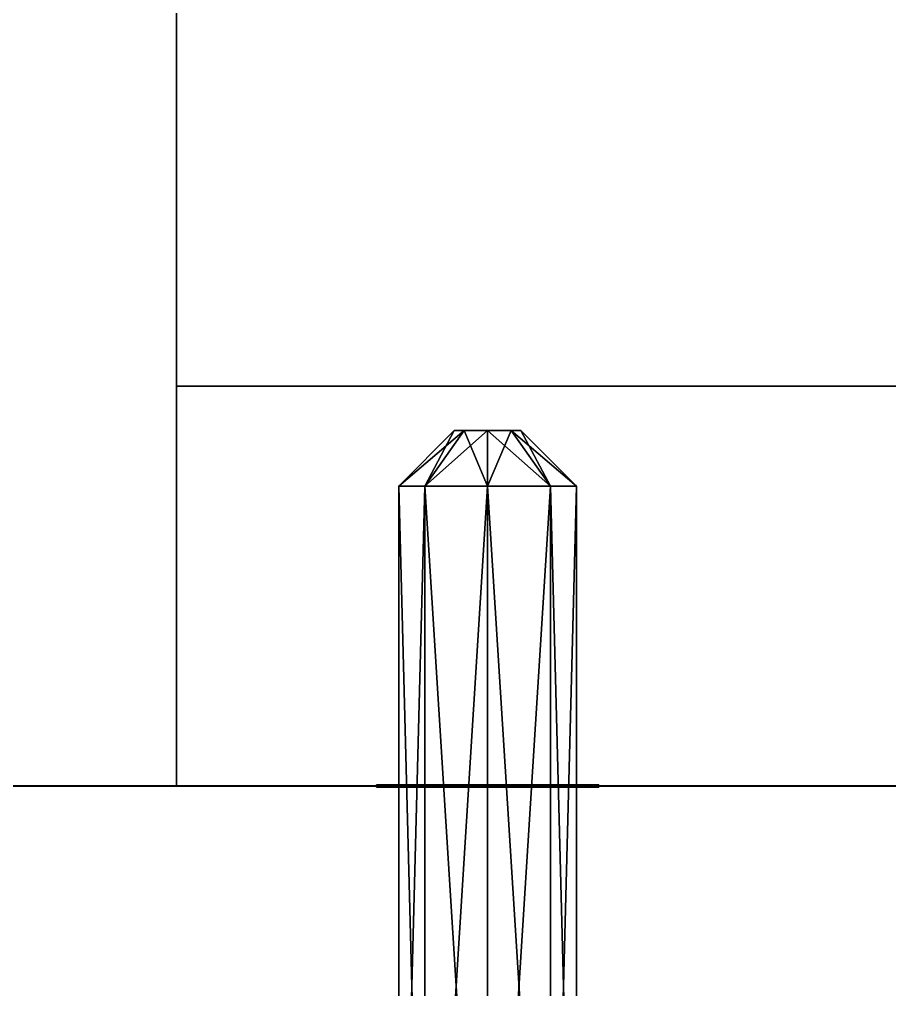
# Model space of a CAD drawing. Extents: x -150 to 2334, y -150 to 2984.
# Drawn here: x 1684.92 to 1724.09, y 1497.96 to 1541.62 of the extents above; entities that cross this region are included whole.
import ezdxf

# ---------------------------------------------------------------- set-up
doc = ezdxf.new("R2010")
doc.units = 0
for name, color, linetype in [('LAYER0', 7, 'CONTINUOUS'), ('LAYER193', 7, 'CONTINUOUS'), ('LAYER200', 7, 'CONTINUOUS'), ('LAYER216', 7, 'CONTINUOUS'), ('LAYER217', 251, 'CONTINUOUS'), ('LAYER276', 7, 'CONTINUOUS'), ('LAYER311', 7, 'CONTINUOUS'), ('LAYER560', 7, 'CONTINUOUS'), ('LAYER561', 7, 'CONTINUOUS'), ('LAYER73', 7, 'CONTINUOUS'), ('LAYER82', 7, 'CONTINUOUS'), ('LAYER99', 7, 'CONTINUOUS')]:
    doc.layers.add(name, color=color, linetype=linetype)

msp = doc.modelspace()

# ---------------------------------------------------------------- linework, layer by layer
at = {"layer": 'LAYER0', "invisible_edges": 1}
for points in [[(2334, 2984, -5), (-150, -150, -5), (-150, 2984, -5), (2334, 2984, -5)], [(-150, -150, -5), (2334, 2984, -5), (2334, -150, -5), (-150, -150, -5)], [(2334, -150), (-150, 2984), (-150, -150), (2334, -150)], [(-150, 2984), (2334, -150), (2334, 2984), (-150, 2984)]]:
    msp.add_3dface(points, dxfattribs=at)
at = {"layer": 'LAYER193', "invisible_edges": 1}
for points in [[(2164, 1507.125), (1614, 1489.125), (1614, 1507.125), (2164, 1507.125)], [(1614, 1489.125), (2164, 1507.125), (2164, 1489.125), (1614, 1489.125)], [(2164, 1489.125, 2350), (1614, 1507.125, 2350), (1614, 1489.125, 2350), (2164, 1489.125, 2350)], [(1614, 1507.125, 2350), (2164, 1489.125, 2350), (2164, 1507.125, 2350), (1614, 1507.125, 2350)], [(1614, 1507.125, 2350), (2164, 1507.125), (1614, 1507.125), (1614, 1507.125, 2350)], [(2164, 1507.125), (1614, 1507.125, 2350), (2164, 1507.125, 2350), (2164, 1507.125)]]:
    msp.add_3dface(points, dxfattribs=at)
at = {"layer": 'LAYER200'}
for points in [[(1702, 1520.625, 89), (1704.939, 1523.125, 90.06066), (1704.5, 1523.125, 89), (1702, 1520.625, 89)], [(1703.172, 1520.625, 91.82843), (1704.939, 1523.125, 90.06066), (1702, 1520.625, 89), (1703.172, 1520.625, 91.82843)], [(1702, 1520.625, 89), (1704.939, 1523.125, 87.93934), (1703.172, 1520.625, 86.17157), (1702, 1520.625, 89)], [(1704.5, 1523.125, 89), (1704.939, 1523.125, 87.93934), (1702, 1520.625, 89), (1704.5, 1523.125, 89)], [(1703.172, 1520.625, 91.82843), (1706, 1523.125, 90.5), (1704.939, 1523.125, 90.06066), (1703.172, 1520.625, 91.82843)], [(1706, 1520.625, 93), (1706, 1523.125, 90.5), (1703.172, 1520.625, 91.82843), (1706, 1520.625, 93)], [(1703.172, 1520.625, 86.17157), (1706, 1523.125, 87.5), (1706, 1520.625, 85), (1703.172, 1520.625, 86.17157)], [(1704.939, 1523.125, 87.93934), (1706, 1523.125, 87.5), (1703.172, 1520.625, 86.17157), (1704.939, 1523.125, 87.93934)], [(1704.5, 1523.125, 89), (1707.061, 1523.125, 87.93934), (1704.939, 1523.125, 87.93934), (1704.5, 1523.125, 89)], [(1704.5, 1523.125, 89), (1707.5, 1523.125, 89), (1707.061, 1523.125, 87.93934), (1704.5, 1523.125, 89)], [(1704.939, 1523.125, 90.06066), (1707.5, 1523.125, 89), (1704.5, 1523.125, 89), (1704.939, 1523.125, 90.06066)], [(1704.939, 1523.125, 87.93934), (1707.061, 1523.125, 87.93934), (1706, 1523.125, 87.5), (1704.939, 1523.125, 87.93934)], [(1704.939, 1523.125, 90.06066), (1707.061, 1523.125, 90.06066), (1707.5, 1523.125, 89), (1704.939, 1523.125, 90.06066)], [(1706, 1523.125, 90.5), (1707.061, 1523.125, 90.06066), (1704.939, 1523.125, 90.06066), (1706, 1523.125, 90.5)], [(1707.061, 1523.125, 87.93934), (1706, 1520.625, 85), (1706, 1523.125, 87.5), (1707.061, 1523.125, 87.93934)], [(1708.828, 1520.625, 86.17157), (1706, 1520.625, 85), (1707.061, 1523.125, 87.93934), (1708.828, 1520.625, 86.17157)], [(1706, 1520.625, 93), (1707.061, 1523.125, 90.06066), (1706, 1523.125, 90.5), (1706, 1520.625, 93)], [(1708.828, 1520.625, 91.82843), (1707.061, 1523.125, 90.06066), (1706, 1520.625, 93), (1708.828, 1520.625, 91.82843)], [(1707.5, 1523.125, 89), (1708.828, 1520.625, 86.17157), (1707.061, 1523.125, 87.93934), (1707.5, 1523.125, 89)], [(1708.828, 1520.625, 91.82843), (1707.5, 1523.125, 89), (1707.061, 1523.125, 90.06066), (1708.828, 1520.625, 91.82843)], [(1710, 1520.625, 89), (1708.828, 1520.625, 86.17157), (1707.5, 1523.125, 89), (1710, 1520.625, 89)], [(1710, 1520.625, 89), (1707.5, 1523.125, 89), (1708.828, 1520.625, 91.82843), (1710, 1520.625, 89)], [(1703.172, 1475.625, 86.17157), (1702, 1520.625, 89), (1703.172, 1520.625, 86.17157), (1703.172, 1475.625, 86.17157)], [(1702, 1475.625, 89), (1702, 1520.625, 89), (1703.172, 1475.625, 86.17157), (1702, 1475.625, 89)], [(1702, 1475.625, 89), (1703.172, 1520.625, 91.82843), (1702, 1520.625, 89), (1702, 1475.625, 89)], [(1703.172, 1475.625, 91.82843), (1703.172, 1520.625, 91.82843), (1702, 1475.625, 89), (1703.172, 1475.625, 91.82843)], [(1706, 1475.625, 85), (1703.172, 1520.625, 86.17157), (1706, 1520.625, 85), (1706, 1475.625, 85)], [(1703.172, 1475.625, 86.17157), (1703.172, 1520.625, 86.17157), (1706, 1475.625, 85), (1703.172, 1475.625, 86.17157)], [(1703.172, 1475.625, 91.82843), (1706, 1520.625, 93), (1703.172, 1520.625, 91.82843), (1703.172, 1475.625, 91.82843)], [(1706, 1475.625, 93), (1706, 1520.625, 93), (1703.172, 1475.625, 91.82843), (1706, 1475.625, 93)], [(1708.828, 1520.625, 86.17157), (1706, 1475.625, 85), (1706, 1520.625, 85), (1708.828, 1520.625, 86.17157)], [(1708.828, 1475.625, 86.17157), (1706, 1475.625, 85), (1708.828, 1520.625, 86.17157), (1708.828, 1475.625, 86.17157)], [(1708.828, 1520.625, 91.82843), (1706, 1475.625, 93), (1708.828, 1475.625, 91.82843), (1708.828, 1520.625, 91.82843)], [(1706, 1520.625, 93), (1706, 1475.625, 93), (1708.828, 1520.625, 91.82843), (1706, 1520.625, 93)], [(1708.828, 1520.625, 86.17157), (1710, 1475.625, 89), (1708.828, 1475.625, 86.17157), (1708.828, 1520.625, 86.17157)], [(1710, 1520.625, 89), (1710, 1475.625, 89), (1708.828, 1520.625, 86.17157), (1710, 1520.625, 89)], [(1710, 1520.625, 89), (1708.828, 1475.625, 91.82843), (1710, 1475.625, 89), (1710, 1520.625, 89)], [(1708.828, 1520.625, 91.82843), (1708.828, 1475.625, 91.82843), (1710, 1520.625, 89), (1708.828, 1520.625, 91.82843)], [(1711, 1507.175, 84), (1701, 1507.075, 84), (1701, 1507.175, 84), (1711, 1507.175, 84)], [(1711, 1507.075, 84), (1701, 1507.075, 84), (1711, 1507.175, 84), (1711, 1507.075, 84)], [(1701, 1507.175, 94), (1711, 1507.075, 94), (1711, 1507.175, 94), (1701, 1507.175, 94)], [(1701, 1507.075, 94), (1711, 1507.075, 94), (1701, 1507.175, 94), (1701, 1507.075, 94)], [(1701, 1507.175, 94), (1701, 1507.075, 84), (1701, 1507.075, 94), (1701, 1507.175, 94)], [(1701, 1507.175, 84), (1701, 1507.075, 84), (1701, 1507.175, 94), (1701, 1507.175, 84)], [(1701, 1507.175, 94), (1711, 1507.175, 84), (1701, 1507.175, 84), (1701, 1507.175, 94)], [(1711, 1507.175, 94), (1711, 1507.175, 84), (1701, 1507.175, 94), (1711, 1507.175, 94)], [(1711, 1507.075, 94), (1701, 1507.075, 84), (1711, 1507.075, 84), (1711, 1507.075, 94)], [(1701, 1507.075, 94), (1701, 1507.075, 84), (1711, 1507.075, 94), (1701, 1507.075, 94)], [(1711, 1507.175, 94), (1711, 1507.075, 84), (1711, 1507.175, 84), (1711, 1507.175, 94)], [(1711, 1507.075, 94), (1711, 1507.075, 84), (1711, 1507.175, 94), (1711, 1507.075, 94)]]:
    msp.add_3dface(points, dxfattribs=at)
at = {"layer": 'LAYER216'}
for points in [[(1702, 1520.625, 2340), (1704.939, 1523.125, 2341.061), (1703.172, 1520.625, 2342.828), (1702, 1520.625, 2340)], [(1704.5, 1523.125, 2340), (1704.939, 1523.125, 2341.061), (1702, 1520.625, 2340), (1704.5, 1523.125, 2340)], [(1703.172, 1520.625, 2337.172), (1704.5, 1523.125, 2340), (1702, 1520.625, 2340), (1703.172, 1520.625, 2337.172)], [(1703.172, 1520.625, 2342.828), (1704.5, 1523.125, 2340), (1702, 1520.625, 2340), (1703.172, 1520.625, 2342.828)], [(1702, 1520.625, 2340), (1704.939, 1523.125, 2338.939), (1703.172, 1520.625, 2337.172), (1702, 1520.625, 2340)], [(1704.5, 1523.125, 2340), (1704.939, 1523.125, 2338.939), (1702, 1520.625, 2340), (1704.5, 1523.125, 2340)], [(1704.5, 1523.125, 2340), (1703.172, 1520.625, 2337.172), (1702, 1520.625, 2340), (1704.5, 1523.125, 2340)], [(1704.939, 1523.125, 2341.061), (1706, 1520.625, 2344), (1703.172, 1520.625, 2342.828), (1704.939, 1523.125, 2341.061)], [(1704.939, 1523.125, 2338.939), (1704.5, 1523.125, 2340), (1703.172, 1520.625, 2337.172), (1704.939, 1523.125, 2338.939)], [(1703.172, 1520.625, 2337.172), (1706, 1523.125, 2338.5), (1704.939, 1523.125, 2338.939), (1703.172, 1520.625, 2337.172)], [(1706, 1520.625, 2336), (1706, 1523.125, 2338.5), (1703.172, 1520.625, 2337.172), (1706, 1520.625, 2336)], [(1706, 1520.625, 2344), (1704.939, 1523.125, 2341.061), (1703.172, 1520.625, 2342.828), (1706, 1520.625, 2344)], [(1704.939, 1523.125, 2341.061), (1704.5, 1523.125, 2340), (1703.172, 1520.625, 2342.828), (1704.939, 1523.125, 2341.061)], [(1704.939, 1523.125, 2338.939), (1703.172, 1520.625, 2337.172), (1704.5, 1523.125, 2340), (1704.939, 1523.125, 2338.939)], [(1706, 1523.125, 2338.5), (1703.172, 1520.625, 2337.172), (1704.939, 1523.125, 2338.939), (1706, 1523.125, 2338.5)], [(1706, 1520.625, 2336), (1703.172, 1520.625, 2337.172), (1706, 1523.125, 2338.5), (1706, 1520.625, 2336)], [(1704.5, 1523.125, 2340), (1707.061, 1523.125, 2341.061), (1704.939, 1523.125, 2341.061), (1704.5, 1523.125, 2340)], [(1704.5, 1523.125, 2340), (1707.5, 1523.125, 2340), (1707.061, 1523.125, 2341.061), (1704.5, 1523.125, 2340)], [(1704.939, 1523.125, 2338.939), (1707.5, 1523.125, 2340), (1704.5, 1523.125, 2340), (1704.939, 1523.125, 2338.939)], [(1707.061, 1523.125, 2341.061), (1704.939, 1523.125, 2338.939), (1704.5, 1523.125, 2340), (1707.061, 1523.125, 2341.061)], [(1706, 1523.125, 2341.5), (1704.5, 1523.125, 2340), (1704.939, 1523.125, 2341.061), (1706, 1523.125, 2341.5)], [(1707.061, 1523.125, 2341.061), (1704.5, 1523.125, 2340), (1706, 1523.125, 2341.5), (1707.061, 1523.125, 2341.061)], [(1706, 1523.125, 2341.5), (1706, 1520.625, 2344), (1704.939, 1523.125, 2341.061), (1706, 1523.125, 2341.5)], [(1704.939, 1523.125, 2341.061), (1707.061, 1523.125, 2341.061), (1706, 1523.125, 2341.5), (1704.939, 1523.125, 2341.061)], [(1704.939, 1523.125, 2338.939), (1707.061, 1523.125, 2338.939), (1707.5, 1523.125, 2340), (1704.939, 1523.125, 2338.939)], [(1706, 1523.125, 2338.5), (1707.061, 1523.125, 2338.939), (1704.939, 1523.125, 2338.939), (1706, 1523.125, 2338.5)], [(1706, 1523.125, 2341.5), (1704.939, 1523.125, 2341.061), (1706, 1520.625, 2344), (1706, 1523.125, 2341.5)], [(1707.061, 1523.125, 2338.939), (1704.939, 1523.125, 2338.939), (1707.5, 1523.125, 2340), (1707.061, 1523.125, 2338.939)], [(1706, 1523.125, 2338.5), (1704.939, 1523.125, 2338.939), (1707.061, 1523.125, 2338.939), (1706, 1523.125, 2338.5)], [(1707.5, 1523.125, 2340), (1704.939, 1523.125, 2338.939), (1707.061, 1523.125, 2341.061), (1707.5, 1523.125, 2340)], [(1708.828, 1520.625, 2342.828), (1706, 1523.125, 2341.5), (1706, 1520.625, 2344), (1708.828, 1520.625, 2342.828)], [(1707.061, 1523.125, 2341.061), (1706, 1523.125, 2341.5), (1708.828, 1520.625, 2342.828), (1707.061, 1523.125, 2341.061)], [(1708.828, 1520.625, 2337.172), (1706, 1523.125, 2338.5), (1707.061, 1523.125, 2338.939), (1708.828, 1520.625, 2337.172)], [(1706, 1520.625, 2336), (1706, 1523.125, 2338.5), (1708.828, 1520.625, 2337.172), (1706, 1520.625, 2336)], [(1708.828, 1520.625, 2342.828), (1707.5, 1523.125, 2340), (1707.061, 1523.125, 2341.061), (1708.828, 1520.625, 2342.828)], [(1710, 1520.625, 2340), (1707.061, 1523.125, 2338.939), (1707.5, 1523.125, 2340), (1710, 1520.625, 2340)], [(1708.828, 1520.625, 2337.172), (1707.061, 1523.125, 2338.939), (1710, 1520.625, 2340), (1708.828, 1520.625, 2337.172)], [(1710, 1520.625, 2340), (1707.5, 1523.125, 2340), (1708.828, 1520.625, 2342.828), (1710, 1520.625, 2340)], [(1703.172, 1520.625, 2342.828), (1702, 1475.625, 2340), (1703.172, 1475.625, 2342.828), (1703.172, 1520.625, 2342.828)], [(1702, 1520.625, 2340), (1702, 1475.625, 2340), (1703.172, 1520.625, 2342.828), (1702, 1520.625, 2340)], [(1702, 1520.625, 2340), (1703.172, 1475.625, 2337.172), (1702, 1475.625, 2340), (1702, 1520.625, 2340)], [(1703.172, 1520.625, 2337.172), (1703.172, 1475.625, 2337.172), (1702, 1520.625, 2340), (1703.172, 1520.625, 2337.172)], [(1706, 1520.625, 2344), (1703.172, 1475.625, 2342.828), (1706, 1475.625, 2344), (1706, 1520.625, 2344)], [(1703.172, 1520.625, 2342.828), (1703.172, 1475.625, 2342.828), (1706, 1520.625, 2344), (1703.172, 1520.625, 2342.828)], [(1703.172, 1520.625, 2337.172), (1706, 1475.625, 2336), (1703.172, 1475.625, 2337.172), (1703.172, 1520.625, 2337.172)], [(1706, 1520.625, 2336), (1706, 1475.625, 2336), (1703.172, 1520.625, 2337.172), (1706, 1520.625, 2336)], [(1708.828, 1475.625, 2342.828), (1706, 1520.625, 2344), (1706, 1475.625, 2344), (1708.828, 1475.625, 2342.828)], [(1708.828, 1520.625, 2342.828), (1706, 1520.625, 2344), (1708.828, 1475.625, 2342.828), (1708.828, 1520.625, 2342.828)], [(1708.828, 1475.625, 2337.172), (1706, 1520.625, 2336), (1708.828, 1520.625, 2337.172), (1708.828, 1475.625, 2337.172)], [(1706, 1475.625, 2336), (1706, 1520.625, 2336), (1708.828, 1475.625, 2337.172), (1706, 1475.625, 2336)], [(1708.828, 1475.625, 2342.828), (1710, 1520.625, 2340), (1708.828, 1520.625, 2342.828), (1708.828, 1475.625, 2342.828)], [(1710, 1475.625, 2340), (1710, 1520.625, 2340), (1708.828, 1475.625, 2342.828), (1710, 1475.625, 2340)], [(1710, 1475.625, 2340), (1708.828, 1520.625, 2337.172), (1710, 1520.625, 2340), (1710, 1475.625, 2340)], [(1708.828, 1475.625, 2337.172), (1708.828, 1520.625, 2337.172), (1710, 1475.625, 2340), (1708.828, 1475.625, 2337.172)]]:
    msp.add_3dface(points, dxfattribs=at)
at = {"layer": 'LAYER217'}
for points in [[(1701, 1507.175, 2345), (1701, 1507.175, 2335), (1701, 1507.175, 2345)], [(1701, 1507.175, 2345), (1701, 1507.075, 2345), (1701, 1507.075, 2345), (1701, 1507.175, 2345)], [(1701, 1507.075, 2345), (1701, 1507.075, 2335), (1701, 1507.175, 2335), (1701, 1507.175, 2345)], [(1701, 1507.075, 2335), (1711, 1507.075, 2335), (1711, 1507.175, 2335), (1701, 1507.175, 2335)], [(1701, 1507.175, 2335), (1711, 1507.175, 2335), (1711, 1507.175, 2345), (1701, 1507.175, 2345)], [(1701, 1507.175, 2345), (1711, 1507.175, 2345), (1711, 1507.075, 2345), (1701, 1507.075, 2345)], [(1711, 1507.075, 2335), (1711, 1507.075, 2335), (1701, 1507.075, 2335), (1711, 1507.075, 2335)], [(1711, 1507.075, 2345), (1711, 1507.075, 2335), (1701, 1507.075, 2335), (1701, 1507.075, 2345)], [(1711, 1507.175, 2335), (1711, 1507.075, 2335), (1711, 1507.075, 2335), (1711, 1507.175, 2335)], [(1711, 1507.175, 2345), (1711, 1507.175, 2335), (1711, 1507.075, 2335), (1711, 1507.075, 2345)]]:
    msp.add_3dface(points, dxfattribs=at)
at = {"layer": 'LAYER276', "invisible_edges": 1}
for points in [[(2164, 1507.122, 80), (1614, 2219.792, 80), (2164, 2219.792, 80), (2164, 1507.122, 80)], [(1614, 2219.792, 80), (2164, 1507.122, 80), (1614, 1507.122, 80), (1614, 2219.792, 80)], [(1614, 1507.122, 98), (2164, 2219.792, 98), (1614, 2219.792, 98), (1614, 1507.122, 98)], [(2164, 2219.792, 98), (1614, 1507.122, 98), (2164, 1507.122, 98), (2164, 2219.792, 98)], [(2164, 1507.122, 80), (1614, 1507.122, 98), (1614, 1507.122, 80), (2164, 1507.122, 80)], [(1614, 1507.122, 98), (2164, 1507.122, 80), (2164, 1507.122, 98), (1614, 1507.122, 98)]]:
    msp.add_3dface(points, dxfattribs=at)
at = {"layer": 'LAYER311', "invisible_edges": 1}
for points in [[(2164, 2219.792, 2349), (1614, 1507.122, 2349), (2164, 1507.122, 2349), (2164, 2219.792, 2349)], [(1614, 1507.122, 2349), (2164, 2219.792, 2349), (1614, 2219.792, 2349), (1614, 1507.122, 2349)], [(1614, 2219.792, 2331), (2164, 1507.122, 2331), (1614, 1507.122, 2331), (1614, 2219.792, 2331)], [(2164, 1507.122, 2331), (1614, 2219.792, 2331), (2164, 2219.792, 2331), (2164, 1507.122, 2331)], [(2164, 1507.122, 2331), (1614, 1507.122, 2349), (1614, 1507.122, 2331), (2164, 1507.122, 2331)], [(1614, 1507.122, 2349), (2164, 1507.122, 2331), (2164, 1507.122, 2349), (1614, 1507.122, 2349)]]:
    msp.add_3dface(points, dxfattribs=at)
at = {"layer": 'LAYER560', "invisible_edges": 1}
for points in [[(2092, 1543.125, 296), (1692, 1525.125, 296), (1692, 1543.125, 296), (2092, 1543.125, 296)], [(1692, 1525.125, 296), (2092, 1543.125, 296), (2092, 1525.125, 296), (1692, 1525.125, 296)], [(1692, 1543.125, 848), (1692, 1525.125, 296), (1692, 1525.125, 848), (1692, 1543.125, 848)], [(1692, 1525.125, 296), (1692, 1543.125, 848), (1692, 1543.125, 296), (1692, 1525.125, 296)], [(2092, 1525.125, 848), (1692, 1543.125, 848), (1692, 1525.125, 848), (2092, 1525.125, 848)], [(1692, 1543.125, 848), (2092, 1525.125, 848), (2092, 1543.125, 848), (1692, 1543.125, 848)], [(2092, 1525.125, 848), (1692, 1525.125, 296), (2092, 1525.125, 296), (2092, 1525.125, 848)], [(1692, 1525.125, 296), (2092, 1525.125, 848), (1692, 1525.125, 848), (1692, 1525.125, 296)]]:
    msp.add_3dface(points, dxfattribs=at)
at = {"layer": 'LAYER561', "invisible_edges": 1}
for points in [[(1772, 1525.125, 296), (1692, 1507.125, 296), (1692, 1525.125, 296), (1772, 1525.125, 296)], [(1692, 1507.125, 296), (1772, 1525.125, 296), (1772, 1507.125, 296), (1692, 1507.125, 296)], [(1692, 1525.125, 848), (1692, 1507.125, 296), (1692, 1507.125, 848), (1692, 1525.125, 848)], [(1692, 1507.125, 296), (1692, 1525.125, 848), (1692, 1525.125, 296), (1692, 1507.125, 296)], [(1772, 1507.125, 848), (1692, 1525.125, 848), (1692, 1507.125, 848), (1772, 1507.125, 848)], [(1692, 1525.125, 848), (1772, 1507.125, 848), (1772, 1525.125, 848), (1692, 1525.125, 848)], [(1692, 1525.125, 848), (1772, 1525.125, 296), (1692, 1525.125, 296), (1692, 1525.125, 848)], [(1772, 1525.125, 296), (1692, 1525.125, 848), (1772, 1525.125, 848), (1772, 1525.125, 296)], [(1772, 1507.125, 848), (1692, 1507.125, 296), (1772, 1507.125, 296), (1772, 1507.125, 848)], [(1692, 1507.125, 296), (1772, 1507.125, 848), (1692, 1507.125, 848), (1692, 1507.125, 296)]]:
    msp.add_3dface(points, dxfattribs=at)
at = {"layer": 'LAYER73', "invisible_edges": 1}
for points in [[(2139.4, 2219.795, 866), (1674, 1507.125, 866), (2139.4, 1507.125, 866), (2139.4, 2219.795, 866)], [(1674, 1507.125, 866), (2139.4, 2219.795, 866), (1674, 2219.795, 866), (1674, 1507.125, 866)], [(1674, 2219.795, 848), (2139.4, 1507.125, 848), (1674, 1507.125, 848), (1674, 2219.795, 848)], [(2139.4, 1507.125, 848), (1674, 2219.795, 848), (2139.4, 2219.795, 848), (2139.4, 1507.125, 848)], [(2139.4, 1507.125, 848), (1674, 1507.125, 866), (1674, 1507.125, 848), (2139.4, 1507.125, 848)], [(1674, 1507.125, 866), (2139.4, 1507.125, 848), (2139.4, 1507.125, 866), (1674, 1507.125, 866)]]:
    msp.add_3dface(points, dxfattribs=at)
at = {"layer": 'LAYER82', "invisible_edges": 1}
for points in [[(2139.4, 2219.795, 296), (1674, 1507.125, 296), (2139.4, 1507.125, 296), (2139.4, 2219.795, 296)], [(1674, 1507.125, 296), (2139.4, 2219.795, 296), (1674, 2219.795, 296), (1674, 1507.125, 296)], [(1674, 2219.795, 278), (2139.4, 1507.125, 278), (1674, 1507.125, 278), (1674, 2219.795, 278)], [(2139.4, 1507.125, 278), (1674, 2219.795, 278), (2139.4, 2219.795, 278), (2139.4, 1507.125, 278)], [(2139.4, 1507.125, 278), (1674, 1507.125, 296), (1674, 1507.125, 278), (2139.4, 1507.125, 278)], [(1674, 1507.125, 296), (2139.4, 1507.125, 278), (2139.4, 1507.125, 296), (1674, 1507.125, 296)]]:
    msp.add_3dface(points, dxfattribs=at)
at = {"layer": 'LAYER99', "invisible_edges": 1}
for points in [[(2139.4, 2219.795, 1934), (1674, 1507.125, 1934), (2139.4, 1507.125, 1934), (2139.4, 2219.795, 1934)], [(1674, 1507.125, 1934), (2139.4, 2219.795, 1934), (1674, 2219.795, 1934), (1674, 1507.125, 1934)], [(1674, 2219.795, 1916), (2139.4, 1507.125, 1916), (1674, 1507.125, 1916), (1674, 2219.795, 1916)], [(2139.4, 1507.125, 1916), (1674, 2219.795, 1916), (2139.4, 2219.795, 1916), (2139.4, 1507.125, 1916)], [(2139.4, 1507.125, 1916), (1674, 1507.125, 1934), (1674, 1507.125, 1916), (2139.4, 1507.125, 1916)], [(1674, 1507.125, 1934), (2139.4, 1507.125, 1916), (2139.4, 1507.125, 1934), (1674, 1507.125, 1934)]]:
    msp.add_3dface(points, dxfattribs=at)

doc.saveas('drawing.dxf')
